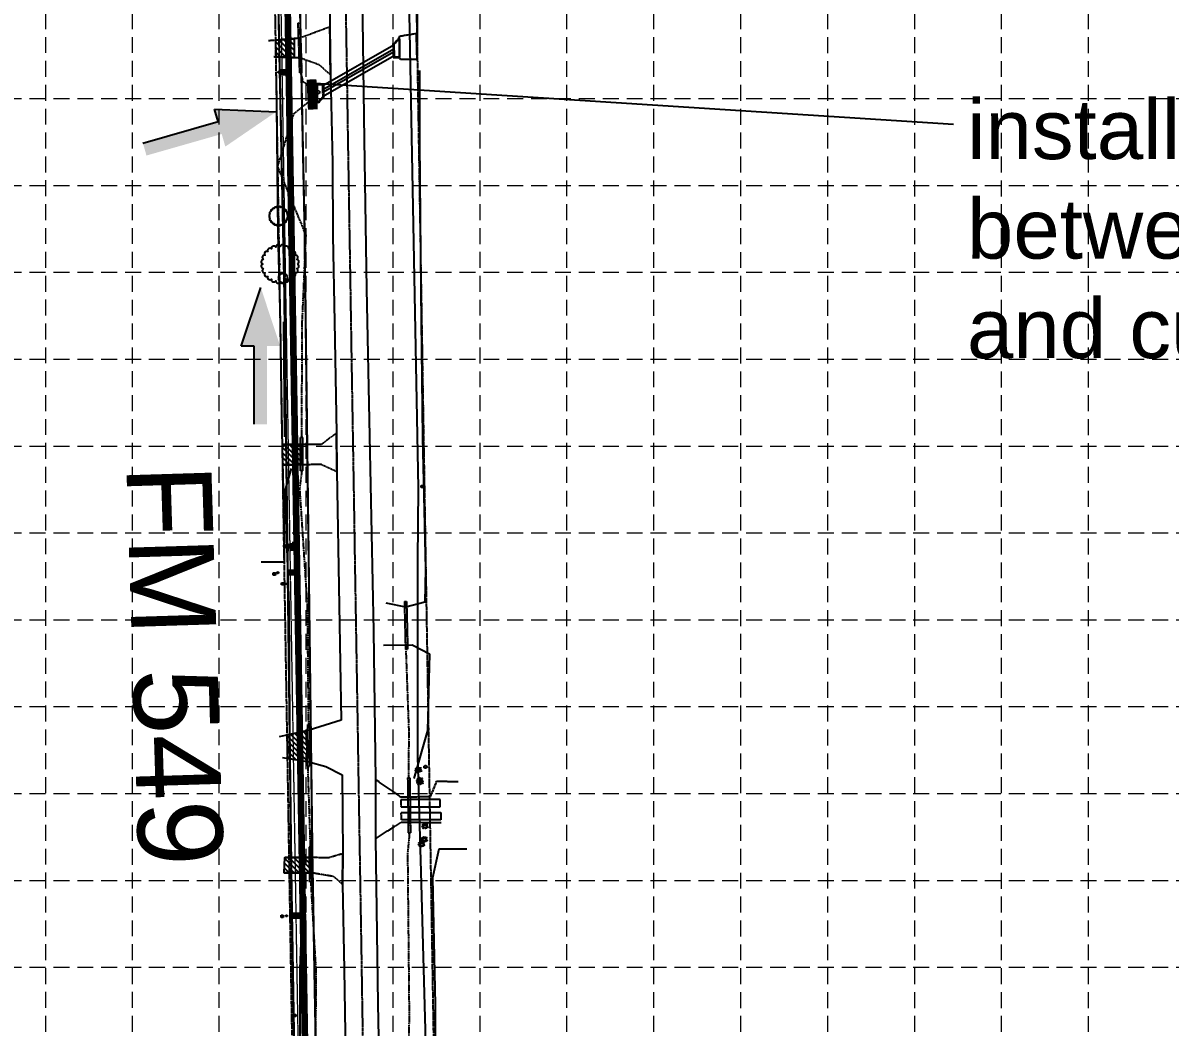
# Model space of a CAD drawing. Header units: inches. Extents: x 2605374 to 2607836, y 7034643 to 7038579.
# Drawn here: x 2606159 to 2606970, y 7036324 to 7037033 of the extents above; entities that cross this region are included whole.
import ezdxf

# ---------------------------------------------------------------- set-up
doc = ezdxf.new("R2010")
doc.units = ezdxf.units.IN
doc.header["$MEASUREMENT"] = 0
for name, pattern in [('CENTER', [2.7, 2.5, -0.05, 0.1, -0.05]), ('DASHED', [0.8, 0.75, -0.05]), ('HIDDEN', [0.375, 0.25, -0.125]), ('PHANTOM', [2.1, 1.75, -0.05, 0.1, -0.05, 0.1, -0.05]), ('SCREEK', [1.04, 0.9, -0.035, 0, -0.035, 0, -0.035, 0, -0.035])]:
    doc.linetypes.add(name, pattern=pattern)
for name, color, linetype in [('1', 7, 'Continuous'), ('ARROWS', 252, 'Continuous'), ('CL', 7, 'CENTER'), ('DITCH', 7, 'SCREEK'), ('EASPH-PVMT', 7, 'Continuous'), ('EG-PVMT', 250, 'HIDDEN'), ('EPVMT', 8, 'DASHED'), ('ETEL', 33, 'DASHED'), ('EWAT', 150, 'DASHED'), ('EXSTSEW', 5, 'DASHED'), ('FENCE-CL', 252, 'CLF'), ('FENCEBW', 7, 'BWF'), ('FENCEW', 252, 'WF'), ('FTB', 202, 'DASHED'), ('GRID', 254, 'HIDDEN'), ('HATCH', 250, 'Continuous'), ('LIMITS OF DISTURBANCE', 1, 'HIDDEN'), ('PWAT', 4, 'Continuous'), ('ROW', 252, 'PHANTOM'), ('SILT FENCE', 200, 'Continuous'), ('TREE', 250, 'Continuous'), ('TREET', 250, 'Continuous'), ('TREETXT', 7, 'Continuous')]:
    doc.layers.add(name, color=color, linetype=linetype)
doc.styles.get("Standard").update_dxf_attribs({"font": 'ARIAL.TTF'})
doc.styles.add('UTIL', font='romans.shx', dxfattribs={"width": 0.9})
doc.linetypes.add('ASPH-E', pattern='A,0.45,-0.05,0.9,[138,ltypeshp.shx,S=0.013,R=0,X=0,Y=0],0.45', length=1.85)
doc.linetypes.add('ASPH-E2', pattern='A,0.45,-0.05,0.9,[138,ltypeshp.shx,S=-0.013,R=0,X=0,Y=0],0.45', length=1.85)
doc.linetypes.add('BWF', pattern='A,0.9,-0.05,[135,ltypeshp.shx,S=0.03,R=0,X=0,Y=0],-0.05', length=1)
doc.linetypes.add('CLF', pattern='A,0.87,-0.04,[133,ltypeshp.shx,S=0.025,R=0,X=0,Y=0],-0.09', length=1)
doc.linetypes.add('FIBER OPTIC', pattern='A,3,-0.14,["FIBER",UTIL,S=0.08,R=0,X=-0.1,Y=-0.04],-0.24,3,-0.14,["OPTIC",UTIL,S=0.08,R=0,X=-0.1,Y=-0.05],-0.24', length=6.76)
doc.linetypes.add('SLOPE2', pattern='A,0.65,-0.05,0.65,[139,ltypeshp.shx,S=-0.025,R=0,X=0,Y=0],0.025', length=1.375)
doc.linetypes.add('WF', pattern='A,0.85,-0.04,[136,ltypeshp.shx,S=0.038,R=0,X=0,Y=0],-0.11', length=1)

# ---------------------------------------------------------------- blocks, each defined once
blk = doc.blocks.new('treet')
at = {"layer": 'TREET', "const_width": 0.5}
blk.add_lwpolyline([(-0.25, 0, 1), (0.25, 0, 1)], format="xyb", close=True, dxfattribs=at)
blk = doc.blocks.new('A$C33723172')
at = {"layer": 'ARROWS', "color": 7}
for p, q in [((11.14, 24.49), (5.46, 10.23)), ((7.83, 9.28), (0, 0)), ((5.46, 10.23), (7.83, 9.28))]:
    blk.add_line(p, q, dxfattribs=at)
for points in [[(11.14, 24.49), (8.77, 25.44), (5.46, 10.23), (3.08, 11.17)], [(0.7, 12.12), (7.83, 9.28), (0, 0), (7.83, 9.28)]]:
    blk.add_solid(points, dxfattribs=at)

msp = doc.modelspace()

# ---------------------------------------------------------------- hatches: boundary and pattern name
at = {"layer": 'HATCH'}
h = msp.add_hatch(dxfattribs=at)
h.set_pattern_fill('LINE', color=256, scale=20, angle=45, style=0)
h.set_pattern_definition([(135, (2606341.824, 7037009.0295), (-1.76777, -1.76777), [])])
h.paths.add_polyline_path([(2606349.25, 7037097.64), (2606349.09, 7037077.09), (2606337.29, 7037076.46), (2606336.9, 7037094.17)])
h.paths.add_polyline_path([(2606350.99, 7037022.14), (2606351.11, 7037008.88), (2606338.24, 7037009.55), (2606338.05, 7037021.09)])
h = msp.add_hatch(dxfattribs=at)
h.set_pattern_fill('LINE', color=256, scale=20, angle=45, style=0)
h.set_pattern_definition([(135, (2606347.7717, 7036721.0122), (-1.76777, -1.76777), [])])
h.paths.add_polyline_path([(2606355.52, 7036735.33), (2606355.58, 7036721.15), (2606343.09, 7036721.03), (2606342.71, 7036735.33)])
h = msp.add_hatch(dxfattribs=at)
h.set_pattern_fill('LINE', color=256, scale=20, angle=45, style=0)
h.set_pattern_definition([(135, (2606351.1453, 7036432.4803), (-1.76777, -1.76777), [])])
h.paths.add_polyline_path([(2606362.09, 7036432.45), (2606344.09, 7036432.56), (2606344.45, 7036443.47), (2606361.9, 7036443.43)])
h.paths.add_polyline_path([(2606360.35, 7036511.3), (2606360.58, 7036533.03), (2606346.16, 7036529.9), (2606346.43, 7036513.57)])

# ---------------------------------------------------------------- linework, layer by layer
at = {"color": 4}
for p, q in [((2606348.94, 7036967.13), (2606346.94, 7036967.1)), ((2606350.59, 7036867.14), (2606348.59, 7036867.11)), ((2606352.25, 7036767.16), (2606350.25, 7036767.12)), ((2606346.43, 7036664.92, 554.53), (2606346.4, 7036666.92, 554.53)), ((2606350.06, 7036666.48, 554.53), (2606350.16, 7036660.48, 554.53)), ((2606353.9, 7036667.17), (2606351.9, 7036667.14)), ((2606344.96, 7036663.4, 554.53), (2606342.96, 7036663.36, 554.53)), ((2606346.48, 7036661.92, 554.53), (2606346.52, 7036659.92, 554.53)), ((2606351.66, 7036660.51, 554.53), (2606348.66, 7036660.46, 554.53)), ((2606351.44, 7036664.25, 554.53), (2606351.47, 7036662.75, 554.53)), ((2606352.18, 7036665.02, 554.53), (2606353.68, 7036665.04, 554.53)), ((2606352.23, 7036662.02, 554.53), (2606353.73, 7036662.04, 554.53)), ((2606355.55, 7036567.18), (2606353.55, 7036567.15)), ((2606357.2, 7036467.2), (2606355.2, 7036467.16)), ((2606358.85, 7036367.21), (2606356.85, 7036367.18))]:
    msp.add_line(p, q, dxfattribs=at)
at = {"color": 4, "const_width": 1.5, "elevation": 554.53}
msp.add_lwpolyline([(2606347.21, 7036663.43, 1), (2606345.71, 7036663.41, 1)], format="xyb", close=True, dxfattribs=at)
at = {"color": 4}
msp.add_circle((2606346.46, 7036663.42, 554.53), 1.5, dxfattribs=at)
at = {"layer": '1', "color": 5}
for p, q in [((2606371.34, 7036989.15), (2606421.54, 7037017.81)), ((2606371.39, 7036986.3), (2606421.58, 7037014.96)), ((2606371.43, 7036984.34), (2606421.61, 7037013.09)), ((2606371.48, 7036981.49), (2606421.65, 7037010.23))]:
    msp.add_line(p, q, dxfattribs=at)
at = {"layer": 'CL'}
msp.add_line((2606405.46, 7035967.55, 554.53), (2606378.44, 7037603.53, 554.53), dxfattribs=at)
at = {"layer": 'DITCH'}
for p, q in [((2606354.69, 7037033.27), (2606354.69, 7037033.31)), ((2606355.87, 7036998.1), (2606355.87, 7036998.11)), ((2606357.47, 7036991.61), (2606355.87, 7036998.1)), ((2606369.7, 7036984.47), (2606357.47, 7036991.61)), ((2606350.84, 7036969.06), (2606369.7, 7036984.47)), ((2606339.41, 7036931.79), (2606350.84, 7036969.06)), ((2606359.47, 7036883.34), (2606339.41, 7036931.79)), ((2606356.83, 7036822.58), (2606359.47, 7036883.34)), ((2606356.41, 7036741.51), (2606356.83, 7036822.58)), ((2606356.42, 7036740.45), (2606356.41, 7036741.51)), ((2606355.08, 7036704.16), (2606356.53, 7036715.69)), ((2606356.53, 7036715.69), (2606356.52, 7036716.66)), ((2606360.49, 7036621.74), (2606355.08, 7036704.16)), ((2606361.34, 7036537.32), (2606360.49, 7036621.74)), ((2606429.98, 7036589.12), (2606432, 7036533.76)), ((2606432, 7036533.76), (2606431.89, 7036499.79)), ((2606360.86, 7036506.65), (2606360.88, 7036507.84)), ((2606362.63, 7036451.71), (2606360.86, 7036506.65)), ((2606431.89, 7036499.79), (2606431.89, 7036499.72)), ((2606432.43, 7036458.89), (2606431.16, 7036446.32)), ((2606432.4, 7036460.57), (2606432.43, 7036458.89)), ((2606362.65, 7036450.86), (2606362.63, 7036451.71)), ((2606431.16, 7036446.32), (2606432.22, 7036339.16)), ((2606363.09, 7036424.58), (2606363.06, 7036426.08)), ((2606366.55, 7036364.19), (2606363.09, 7036424.58)), ((2606366.37, 7036275.51), (2606366.55, 7036364.19)), ((2606432.22, 7036339.16), (2606432.02, 7036234))]:
    msp.add_line(p, q, dxfattribs=at)
at = {"layer": 'EASPH-PVMT', "linetype": 'ASPH-E'}
for p, q in [((2606376.03, 7037071.76), (2606376.33, 7037030.43)), ((2606376.33, 7037030.43), (2606376.69, 7036996.65)), ((2606376.69, 7036996.65), (2606378.05, 7036934.34)), ((2606378.05, 7036934.34), (2606378.43, 7036882.74)), ((2606378.43, 7036882.74), (2606379.61, 7036821.99)), ((2606379.61, 7036821.99), (2606381.01, 7036743.48)), ((2606381.01, 7036743.48), (2606381.2, 7036716.31)), ((2606381.2, 7036716.31), (2606382.82, 7036621.55)), ((2606382.82, 7036621.55), (2606384.3, 7036540.51)), ((2606384.3, 7036540.51), (2606361.75, 7036533.28)), ((2606361.75, 7036533.28), (2606340.43, 7036528.66)), ((2606342.76, 7036514.17), (2606361.52, 7036511.11)), ((2606361.52, 7036511.11), (2606373.35, 7036507.81)), ((2606373.35, 7036507.81), (2606384.95, 7036501.84)), ((2606384.95, 7036501.84), (2606385.52, 7036446.13)), ((2606385.52, 7036446.13), (2606385.16, 7036424.6)), ((2606385.16, 7036424.6), (2606386.32, 7036364.28)), ((2606386.32, 7036364.28), (2606387.84, 7036275.8))]:
    msp.add_line(p, q, dxfattribs=at)
at = {"layer": 'EASPH-PVMT', "linetype": 'ASPH-E2'}
for p, q in [((2606399.15, 7037056), (2606400.49, 7036950.73)), ((2606400.49, 7036950.73), (2606402.14, 7036845.42)), ((2606402.14, 7036845.42), (2606404.35, 7036741.1)), ((2606404.35, 7036741.1), (2606407.22, 7036603.71)), ((2606407.22, 7036603.71), (2606408.56, 7036498.52)), ((2606408.56, 7036498.52), (2606408.5, 7036456.64)), ((2606408.5, 7036456.64), (2606410.11, 7036339.92)), ((2606410.11, 7036339.92), (2606412.1, 7036235.59))]:
    msp.add_line(p, q, dxfattribs=at)
at = {"layer": 'EG-PVMT'}
for p, q in [((2606376.33, 7037030.43), (2606355.13, 7037022.57)), ((2606376.69, 7036996.65), (2606376.33, 7037030.43)), ((2606355.13, 7037022.57), (2606332.94, 7037020.65)), ((2606336.76, 7037009.47), (2606355.5, 7037008.68)), ((2606355.5, 7037008.68), (2606368.52, 7037003.97)), ((2606368.52, 7037003.97), (2606376.69, 7036996.65)), ((2606381.01, 7036743.48), (2606370.39, 7036735.41)), ((2606381.2, 7036716.31), (2606381.01, 7036743.48)), ((2606370.39, 7036735.41), (2606343.4, 7036735.23)), ((2606343.67, 7036720.93), (2606370.06, 7036721.44)), ((2606370.06, 7036721.44), (2606381.2, 7036716.31)), ((2606362.56, 7036443.43), (2606344.45, 7036443.47)), ((2606375.15, 7036443.03), (2606362.56, 7036443.43)), ((2606385.52, 7036446.13), (2606375.15, 7036443.03)), ((2606385.16, 7036424.6), (2606385.52, 7036446.13)), ((2606344.09, 7036432.56), (2606365.36, 7036432.43)), ((2606365.36, 7036432.43), (2606378.66, 7036430.22)), ((2606378.66, 7036430.22), (2606385.16, 7036424.6))]:
    msp.add_line(p, q, dxfattribs=at)
at = {"layer": 'EPVMT', "color": 7}
for p, q in [((2606425.06, 7037022.43), (2606425.11, 7037022.53)), ((2606425.42, 7037022.08), (2606425.06, 7037022.43)), ((2606425.11, 7037022.53), (2606425.69, 7037024.03)), ((2606425.54, 7037009.49), (2606425.42, 7037022.08)), ((2606425.69, 7037024.03), (2606437.19, 7037025.86)), ((2606437.19, 7037025.86), (2606437.24, 7037023.98)), ((2606437.24, 7037023.98), (2606437.66, 7037009.52)), ((2606425.57, 7037008.99), (2606425.54, 7037009.49)), ((2606425.57, 7037008.99), (2606425.57, 7037008.99)), ((2606426.1, 7037007.46), (2606425.57, 7037008.99)), ((2606437.71, 7037007.52), (2606426.1, 7037007.46)), ((2606437.66, 7037009.52), (2606437.71, 7037007.52)), ((2606408.56, 7036498.52), (2606408.5, 7036456.64)), ((2606426.45, 7036486.08), (2606408.56, 7036498.52)), ((2606451.54, 7036497.02), (2606447.14, 7036486.2)), ((2606466.83, 7036496.95), (2606451.54, 7036497.02)), ((2606454.33, 7036484.41), (2606426.35, 7036484.22)), ((2606426.35, 7036484.22), (2606426.56, 7036479.15)), ((2606447.14, 7036486.2), (2606426.45, 7036486.08)), ((2606426.56, 7036479.15), (2606454.32, 7036479.11)), ((2606454.32, 7036479.11), (2606454.33, 7036484.41)), ((2606426.74, 7036475.11), (2606454.57, 7036475.24)), ((2606426.86, 7036470.07), (2606426.74, 7036475.11)), ((2606454.57, 7036475.24), (2606454.75, 7036470.1)), ((2606408.5, 7036456.64), (2606426.74, 7036468.43)), ((2606426.74, 7036468.43), (2606454.83, 7036468.05)), ((2606454.75, 7036470.1), (2606426.86, 7036470.07))]:
    msp.add_line(p, q, dxfattribs=at)
at = {"layer": 'ETEL', "color": 252, "linetype": 'FIBER OPTIC'}
for p, q in [((2606439, 7036704.55), (2606430.24, 7037161.53)), ((2606438.33, 7036653.31), (2606439, 7036704.55)), ((2606438.45, 7036514.71), (2606438.33, 7036653.31)), ((2606440.76, 7036433.31), (2606438.45, 7036514.71)), ((2606447.87, 7036176.86), (2606440.76, 7036433.31))]:
    msp.add_line(p, q, dxfattribs=at)
at = {"layer": 'ETEL', "color": 252}
for p, q in [((2606440.79, 7036706.44), (2606442.29, 7036704.94)), ((2606442.29, 7036706.44), (2606440.79, 7036704.94)), ((2606350.82, 7036332.38), (2606352.32, 7036330.88)), ((2606352.32, 7036332.38), (2606350.82, 7036330.88))]:
    msp.add_line(p, q, dxfattribs=at)
for points in [[(2606440.79, 7036706.44), (2606442.29, 7036706.44), (2606442.29, 7036704.94), (2606440.79, 7036704.94)], [(2606350.82, 7036332.38), (2606352.32, 7036332.38), (2606352.32, 7036330.88), (2606350.82, 7036330.88)]]:
    msp.add_lwpolyline(points, close=True, dxfattribs=at)
at = {"layer": 'EWAT', "color": 145, "lineweight": 18}
msp.add_line((2606332.44, 7037602.77), (2606359.46, 7035966.79), dxfattribs=at)
at = {"layer": 'EWAT', "color": 145}
for p, q in [((2606339.81, 7036998.87), (2606340.61, 7036998.07)), ((2606339.81, 7036998.07), (2606340.61, 7036998.87)), ((2606339.06, 7036645.1), (2606339.86, 7036644.3)), ((2606339.06, 7036644.3), (2606339.86, 7036645.1)), ((2606443.12, 7036508.13), (2606443.82, 7036506.42)), ((2606444.53, 7036508.13), (2606443.82, 7036506.42)), ((2606345.27, 7036402.56), (2606346.07, 7036401.76)), ((2606345.27, 7036401.76), (2606346.07, 7036402.56))]:
    msp.add_line(p, q, dxfattribs=at)
for points in [[(2606336.27, 7036644.53), (2606337.77, 7036644.53), (2606337.77, 7036643.03), (2606336.27, 7036643.03)], [(2606342.22, 7036637.5), (2606343.72, 7036637.5), (2606343.72, 7036636), (2606342.22, 7036636)], [(2606343.37, 7036637.59), (2606344.87, 7036637.59), (2606344.87, 7036636.09), (2606343.37, 7036636.09)], [(2606341.79, 7036402.53), (2606343.29, 7036402.53), (2606343.29, 7036401.03), (2606341.79, 7036401.03)]]:
    msp.add_lwpolyline(points, close=True, dxfattribs=at)
for points in [[(2606336.27, 7036644.53), (2606337.02, 7036643.03), (2606337.77, 7036644.53)], [(2606342.22, 7036637.5), (2606342.97, 7036636), (2606343.72, 7036637.5)], [(2606343.37, 7036637.59), (2606344.12, 7036636.09), (2606344.87, 7036637.59)], [(2606341.79, 7036402.53), (2606342.54, 7036401.03), (2606343.29, 7036402.53)]]:
    msp.add_lwpolyline(points, dxfattribs=at)
for centre, radius in [((2606340.21, 7036998.47), 0.562), ((2606339.46, 7036644.7), 0.562), ((2606443.82, 7036507.42), 1), ((2606345.67, 7036402.16), 0.562)]:
    msp.add_circle(centre, radius, dxfattribs=at)
at = {"layer": 'EXSTSEW'}
for p, q in [((2606353.91, 7037033.24), (2606355.41, 7037033.29)), ((2606355.08, 7036998.09), (2606353.91, 7037033.24)), ((2606356.58, 7036998.14), (2606355.41, 7037033.29)), ((2606425.06, 7037022.43), (2606421.52, 7037018.69)), ((2606425.42, 7037022.08), (2606421.53, 7037017.98)), ((2606425.06, 7037022.43), (2606425.42, 7037022.08)), ((2606425.42, 7037022.08), (2606425.54, 7037009.49)), ((2606420.86, 7037018.68), (2606421.52, 7037018.69)), ((2606420.86, 7037018.68), (2606421.02, 7037008.81)), ((2606421.52, 7037018.69), (2606421.68, 7037008.82)), ((2606421.02, 7037008.81), (2606421.68, 7037008.82)), ((2606421.67, 7037009.32), (2606425.54, 7037009.49)), ((2606421.68, 7037008.82), (2606425.57, 7037008.99)), ((2606425.54, 7037009.49), (2606425.57, 7037008.99)), ((2606356.58, 7036998.14), (2606355.08, 7036998.09)), ((2606367.42, 7036990.22), (2606371.32, 7036990.33)), ((2606367.44, 7036989.72), (2606367.42, 7036990.22)), ((2606367.44, 7036989.72), (2606371.33, 7036989.83)), ((2606367.66, 7036976.98), (2606367.44, 7036989.72)), ((2606371.32, 7036990.33), (2606371.98, 7036990.35)), ((2606371.49, 7036980.47), (2606371.32, 7036990.33)), ((2606372.15, 7036980.49), (2606371.98, 7036990.35)), ((2606371.48, 7036981.2), (2606367.66, 7036976.98)), ((2606368.03, 7036976.65), (2606367.66, 7036976.98)), ((2606371.49, 7036980.47), (2606368.03, 7036976.65)), ((2606371.49, 7036980.47), (2606372.15, 7036980.49)), ((2606355.64, 7036716.66), (2606355.58, 7036740.45)), ((2606355.58, 7036740.45), (2606357.08, 7036740.45)), ((2606357.14, 7036716.66), (2606357.08, 7036740.45)), ((2606357.14, 7036716.66), (2606355.64, 7036716.66)), ((2606428.93, 7036624.41), (2606430.43, 7036624.44)), ((2606428.93, 7036624.41), (2606429.72, 7036590.3)), ((2606430.43, 7036624.44), (2606431.22, 7036590.33)), ((2606431.22, 7036590.33), (2606429.72, 7036590.3)), ((2606360.31, 7036507.85), (2606360.63, 7036537.33)), ((2606362.13, 7036537.31), (2606360.63, 7036537.33)), ((2606361.81, 7036507.83), (2606362.13, 7036537.31)), ((2606360.31, 7036507.85), (2606361.81, 7036507.83)), ((2606431.24, 7036499.72), (2606432.74, 7036499.73)), ((2606431.24, 7036499.72), (2606431.7, 7036460.57)), ((2606432.74, 7036499.73), (2606433.2, 7036460.58)), ((2606433.2, 7036460.58), (2606431.7, 7036460.57)), ((2606361.78, 7036450.84), (2606363.28, 7036450.87)), ((2606362.2, 7036426.06), (2606361.78, 7036450.84)), ((2606363.7, 7036426.09), (2606363.28, 7036450.87)), ((2606363.7, 7036426.09), (2606362.2, 7036426.06))]:
    msp.add_line(p, q, dxfattribs=at)
at = {"layer": 'FENCE-CL'}
msp.add_line((2606438.08, 7037049.79), (2606438.03, 7037019.41), dxfattribs=at)
at = {"layer": 'FENCEBW'}
for p, q in [((2606453.17, 7036449.24), (2606448.74, 7036428.99)), ((2606473.06, 7036449.18), (2606453.17, 7036449.24)), ((2606448.74, 7036428.99), (2606450.63, 7036339.57)), ((2606450.63, 7036339.57), (2606450.64, 7036234.22))]:
    msp.add_line(p, q, dxfattribs=at)
at = {"layer": 'FENCEW', "ltscale": 0.5}
for p, q in [((2606339.81, 7036884.59), (2606338.6, 7036996.62)), ((2606341.41, 7036821.97), (2606339.81, 7036884.59)), ((2606342.24, 7036755.01), (2606341.41, 7036821.97)), ((2606343.45, 7036702.48), (2606342.24, 7036755.01)), ((2606344.18, 7036668.53), (2606343.45, 7036702.48)), ((2606344.19, 7036652.28), (2606344.18, 7036668.53)), ((2606327.85, 7036652.26), (2606344.19, 7036652.28))]:
    msp.add_line(p, q, dxfattribs=at)
at = {"layer": 'FTB', "color": 252, "linetype": 'SLOPE2'}
for p, q in [((2606439.64, 7036999.78), (2606439.7, 7036949.3)), ((2606439.7, 7036949.3), (2606440.58, 7036843.48)), ((2606440.58, 7036843.48), (2606441.63, 7036740.34)), ((2606344.49, 7036740.85), (2606343.66, 7036822.01)), ((2606441.63, 7036740.34), (2606443.74, 7036647.33)), ((2606344.61, 7036702.62), (2606349.21, 7036718.4)), ((2606347.51, 7036621.54), (2606344.61, 7036702.62)), ((2606443.74, 7036647.33), (2606443.29, 7036623.86)), ((2606348.02, 7036537.75), (2606347.51, 7036621.54)), ((2606429.97, 7036620.23), (2606416.15, 7036623.13)), ((2606443.29, 7036623.86), (2606429.97, 7036620.23)), ((2606414.28, 7036593.46), (2606434.53, 7036593.72)), ((2606434.53, 7036593.72), (2606446.66, 7036587.39)), ((2606446.66, 7036587.39), (2606445.19, 7036533.2)), ((2606445.19, 7036533.2), (2606435.7, 7036499.27)), ((2606355.2, 7036364.51), (2606357.55, 7036426.44)), ((2606355.3, 7036275.01), (2606355.2, 7036364.51))]:
    msp.add_line(p, q, dxfattribs=at)
at = {"layer": 'GRID', "color": 252, "linetype": 'HIDDEN', "lineweight": 0, "ltscale": 45}
for p, q in [((2606236.79, 7034953.31), (2606236.79, 7038515.02)), ((2606298.19, 7034953.3), (2606298.19, 7038515.02)), ((2606359.6, 7034953.29), (2606359.6, 7038515.02)), ((2606421.01, 7034953.28), (2606421.01, 7038515.02)), ((2606482.42, 7034953.27), (2606482.42, 7038515.02)), ((2606543.82, 7034953.26), (2606543.82, 7038515.02)), ((2606605.23, 7034953.25), (2606605.23, 7038515.02)), ((2606666.64, 7034953.24), (2606666.64, 7038515.02)), ((2606728.04, 7034953.23), (2606728.04, 7038515.02)), ((2606789.45, 7034953.23), (2606789.45, 7038515.02)), ((2606850.86, 7034953.22), (2606850.86, 7038515.02)), ((2606912.26, 7034953.21), (2606912.26, 7038515.02)), ((2606175.41, 7034953.32), (2606175.78, 7038512.48)), ((2605438.5, 7036979.85), (2607771.96, 7036979.85)), ((2605438.5, 7036918.44), (2607771.96, 7036918.44)), ((2605438.5, 7036857.03), (2607771.96, 7036857.03)), ((2605438.5, 7036795.63), (2607771.96, 7036795.63)), ((2605438.5, 7036734.22), (2607771.96, 7036734.22)), ((2605438.5, 7036672.81), (2607771.96, 7036672.81)), ((2605438.5, 7036611.41), (2607771.96, 7036611.41)), ((2605438.5, 7036550), (2607771.96, 7036550)), ((2605438.5, 7036488.59), (2607771.96, 7036488.59)), ((2605438.5, 7036427.19), (2607771.96, 7036427.19)), ((2605438.5, 7036365.78), (2607771.96, 7036365.78))]:
    msp.add_line(p, q, dxfattribs=at)
at = {"layer": 'HATCH', "flags": 128}
for points in [[(2606350.99, 7037022.14), (2606351.11, 7037008.88), (2606338.24, 7037009.55), (2606338.05, 7037021.09), (2606350.99, 7037022.14)], [(2606355.52, 7036735.33), (2606355.58, 7036721.15), (2606343.09, 7036721.03), (2606342.71, 7036735.33), (2606355.52, 7036735.33)], [(2606360.35, 7036511.3), (2606360.58, 7036533.03), (2606346.16, 7036529.9), (2606346.43, 7036513.57), (2606360.35, 7036511.3)]]:
    msp.add_lwpolyline(points, dxfattribs=at)
msp.add_lwpolyline([(2606362.09, 7036432.45), (2606344.09, 7036432.56), (2606344.45, 7036443.47), (2606361.9, 7036443.43)], close=True, dxfattribs=at)
at = {"layer": 'LIMITS OF DISTURBANCE', "ltscale": 30, "const_width": 1.5}
msp.add_lwpolyline([(2606338.83, 7037097.33), (2606344.01, 7036849.37), (2606349.21, 7036422.19), (2606357.57, 7035918.4, 0.235754), (2606722.32, 7035301.12), (2606714.33, 7035278.16), (2606731.81, 7035264.93), (2606754.28, 7035293.63), (2606676.38, 7035348.05, -0.208035), (2606373.01, 7035928.66), (2606363.97, 7036442.69), (2606358.31, 7036893.25), (2606342.82, 7037642.53, -0.304823)], format="xyb", dxfattribs=at)
at = {"layer": 'LIMITS OF DISTURBANCE', "color": 2, "linetype": 'Continuous', "ltscale": 30, "const_width": 7}
msp.add_lwpolyline([(2606363.31, 7036993.37), (2606364.28, 7036972.09)], dxfattribs=at)
at = {"layer": 'LIMITS OF DISTURBANCE', "color": 7, "linetype": 'Continuous', "ltscale": 30}
msp.add_lwpolyline([(2606365.79, 7036990.81), (2606816.85, 7036961.77)], dxfattribs=at)
at = {"layer": 'PWAT', "color": 4, "lineweight": 200}
for p, q in [((2606364.46, 7035966.88, 554.53), (2606337.44, 7037602.85, 554.53)), ((2606340.42, 7036998.49, 554.53), (2606347.42, 7036998.61, 554.53)), ((2606347.96, 7036663.45, 554.53), (2606352.96, 7036663.53, 554.53)), ((2606346.26, 7036644.85, 554.53), (2606353.26, 7036644.96, 554.53)), ((2606350.27, 7036402.27, 554.53), (2606357.27, 7036402.38, 554.53))]:
    msp.add_line(p, q, dxfattribs=at)
at = {"layer": 'ROW'}
for p, q in [((2606355.46, 7035966.73, 554.53), (2606328.45, 7037602.71, 554.53)), ((2606455.45, 7035968.38, 554.53), (2606428.43, 7037604.36, 554.53))]:
    msp.add_line(p, q, dxfattribs=at)
msp.add_lwpolyline([(2606348.52, 7036453.54), (2606348.52, 7036455.04), (2606347.02, 7036455.04), (2606347.02, 7036453.54)], close=True, dxfattribs=at)
at = {"layer": 'TREE'}
for points in [[(2606346.11, 7036896.81, 0.836526), (2606345.9, 7036898.41, 0.836526), (2606345.28, 7036899.9, 0.836526), (2606344.3, 7036901.18, 0.836526), (2606343.02, 7036902.16, 0.836526), (2606341.53, 7036902.78, 0.832239), (2606339.98, 7036903.03, 0.832239), (2606338.44, 7036902.78, 0.836526), (2606336.95, 7036902.16, 0.836526), (2606335.67, 7036901.18, 0.836526), (2606334.69, 7036899.9, 0.836526), (2606334.07, 7036898.41, 0.836526), (2606333.86, 7036896.81, 0.836526), (2606334.07, 7036895.21, 0.836526), (2606334.69, 7036893.72, 0.836526), (2606335.67, 7036892.44, 0.836526), (2606336.95, 7036891.46, 0.836526), (2606338.44, 7036890.84, 0.832239), (2606339.98, 7036890.59, 0.832239), (2606341.53, 7036890.84, 0.836526), (2606343.02, 7036891.46, 0.836526), (2606344.3, 7036892.44, 0.836526), (2606345.28, 7036893.72, 0.836526), (2606345.9, 7036895.21, 0.836526)], [(2606353.34, 7036862.89, 0.836526), (2606352.92, 7036866.09, 0.836526), (2606351.68, 7036869.07, 0.836526), (2606349.72, 7036871.63, 0.836526), (2606347.16, 7036873.6, 0.836526), (2606344.18, 7036874.83, 0.832239), (2606341.09, 7036875.33, 0.832239), (2606338, 7036874.83, 0.836526), (2606335.02, 7036873.6, 0.836526), (2606332.46, 7036871.63, 0.836526), (2606330.49, 7036869.07, 0.836526), (2606329.26, 7036866.09, 0.836526), (2606328.84, 7036862.89, 0.836526), (2606329.26, 7036859.7, 0.836526), (2606330.49, 7036856.72, 0.836526), (2606332.46, 7036854.16, 0.836526), (2606335.02, 7036852.19, 0.836526), (2606338, 7036850.96, 0.832239), (2606341.09, 7036850.46, 0.832239), (2606344.18, 7036850.96, 0.836526), (2606347.16, 7036852.19, 0.836526), (2606349.72, 7036854.16, 0.836526), (2606351.68, 7036856.72, 0.836526), (2606352.92, 7036859.7, 0.836526)], [(2606346.25, 7036852.92, 0.836526), (2606346.14, 7036853.72, 0.836526), (2606345.83, 7036854.47, 0.836526), (2606345.34, 7036855.11, 0.836526), (2606344.7, 7036855.6, 0.836526), (2606343.96, 7036855.91, 0.832239), (2606343.18, 7036856.03, 0.832239), (2606342.41, 7036855.91, 0.836526), (2606341.66, 7036855.6, 0.836526), (2606341.02, 7036855.11, 0.836526), (2606340.53, 7036854.47, 0.836526), (2606340.23, 7036853.72, 0.836526), (2606340.12, 7036852.92, 0.836526), (2606340.23, 7036852.12, 0.836526), (2606340.53, 7036851.38, 0.836526), (2606341.02, 7036850.74, 0.836526), (2606341.66, 7036850.25, 0.836526), (2606342.41, 7036849.94, 0.832239), (2606343.18, 7036849.81, 0.832239), (2606343.96, 7036849.94, 0.836526), (2606344.7, 7036850.25, 0.836526), (2606345.34, 7036850.74, 0.836526), (2606345.83, 7036851.38, 0.836526), (2606346.14, 7036852.12, 0.836526)]]:
    msp.add_lwpolyline(points, format="xyb", close=True, dxfattribs=at)
for points in [[(2606439.63, 7036507.03), (2606439.64, 7036507.02), (2606439.61, 7036506.96), (2606439.57, 7036506.87), (2606439.53, 7036506.75), (2606439.5, 7036506.63), (2606439.48, 7036506.51), (2606439.5, 7036506.42), (2606439.56, 7036506.36), (2606439.68, 7036506.35), (2606439.83, 7036506.38), (2606440, 7036506.44), (2606440.18, 7036506.51), (2606440.35, 7036506.59), (2606440.49, 7036506.66), (2606440.58, 7036506.7), (2606440.6, 7036506.71), (2606440.55, 7036506.67), (2606440.45, 7036506.59), (2606440.3, 7036506.49), (2606440.13, 7036506.36), (2606439.96, 7036506.22), (2606439.8, 7036506.09), (2606439.69, 7036505.96), (2606439.64, 7036505.84), (2606439.66, 7036505.76), (2606439.74, 7036505.69), (2606439.87, 7036505.64), (2606440.02, 7036505.61), (2606440.17, 7036505.59), (2606440.32, 7036505.57), (2606440.44, 7036505.56), (2606440.52, 7036505.54), (2606440.54, 7036505.52), (2606440.51, 7036505.49), (2606440.45, 7036505.45), (2606440.37, 7036505.41), (2606440.29, 7036505.35), (2606440.22, 7036505.29), (2606440.18, 7036505.22), (2606440.18, 7036505.14), (2606440.23, 7036505.05), (2606440.33, 7036504.95), (2606440.46, 7036504.86), (2606440.6, 7036504.76), (2606440.73, 7036504.68), (2606440.84, 7036504.6), (2606440.91, 7036504.54), (2606440.92, 7036504.51), (2606440.88, 7036504.49), (2606440.78, 7036504.49), (2606440.64, 7036504.5), (2606440.47, 7036504.52), (2606440.3, 7036504.53), (2606440.13, 7036504.54), (2606439.98, 7036504.53), (2606439.87, 7036504.5), (2606439.81, 7036504.44), (2606439.78, 7036504.36), (2606439.79, 7036504.27), (2606439.81, 7036504.18), (2606439.84, 7036504.1), (2606439.86, 7036504.03), (2606439.86, 7036503.99), (2606439.84, 7036503.98), (2606439.78, 7036504), (2606439.7, 7036504.06), (2606439.59, 7036504.14), (2606439.47, 7036504.22), (2606439.34, 7036504.3), (2606439.22, 7036504.36), (2606439.12, 7036504.39), (2606439.04, 7036504.39), (2606438.99, 7036504.34), (2606438.97, 7036504.25), (2606438.96, 7036504.14), (2606438.97, 7036504.01), (2606438.98, 7036503.89), (2606439, 7036503.78), (2606439, 7036503.7), (2606438.99, 7036503.66), (2606438.96, 7036503.66), (2606438.91, 7036503.71), (2606438.85, 7036503.79), (2606438.76, 7036503.87), (2606438.66, 7036503.96), (2606438.55, 7036504.04), (2606438.43, 7036504.09), (2606438.29, 7036504.11), (2606438.15, 7036504.08), (2606438, 7036504.01), (2606437.86, 7036503.92), (2606437.73, 7036503.82), (2606437.62, 7036503.72), (2606437.53, 7036503.65), (2606437.48, 7036503.61), (2606437.46, 7036503.62), (2606437.49, 7036503.68), (2606437.54, 7036503.79), (2606437.62, 7036503.94), (2606437.7, 7036504.11), (2606437.77, 7036504.29), (2606437.81, 7036504.46), (2606437.82, 7036504.61), (2606437.78, 7036504.73), (2606437.67, 7036504.81), (2606437.52, 7036504.85), (2606437.34, 7036504.87), (2606437.15, 7036504.86), (2606436.97, 7036504.85), (2606436.81, 7036504.84), (2606436.69, 7036504.84), (2606436.64, 7036504.85), (2606436.65, 7036504.9), (2606436.73, 7036504.96), (2606436.84, 7036505.05), (2606436.98, 7036505.15), (2606437.13, 7036505.26), (2606437.26, 7036505.38), (2606437.36, 7036505.51), (2606437.41, 7036505.63), (2606437.39, 7036505.74), (2606437.33, 7036505.85), (2606437.23, 7036505.94), (2606437.12, 7036506.03), (2606437.01, 7036506.09), (2606436.93, 7036506.13), (2606436.88, 7036506.15), (2606436.9, 7036506.14), (2606436.98, 7036506.1), (2606437.13, 7036506.04), (2606437.31, 7036505.97), (2606437.51, 7036505.91), (2606437.72, 7036505.85), (2606437.9, 7036505.81), (2606438.05, 7036505.8), (2606438.15, 7036505.83), (2606438.17, 7036505.91), (2606438.14, 7036506.02), (2606438.06, 7036506.16), (2606437.96, 7036506.31), (2606437.84, 7036506.45), (2606437.73, 7036506.58), (2606437.64, 7036506.69), (2606437.59, 7036506.75), (2606437.59, 7036506.76), (2606437.63, 7036506.73), (2606437.7, 7036506.68), (2606437.8, 7036506.61), (2606437.92, 7036506.54), (2606438.04, 7036506.48), (2606438.16, 7036506.45), (2606438.27, 7036506.46), (2606438.36, 7036506.52), (2606438.43, 7036506.62), (2606438.48, 7036506.74), (2606438.53, 7036506.86), (2606438.56, 7036506.98), (2606438.58, 7036507.07), (2606438.59, 7036507.12), (2606438.6, 7036507.12), (2606438.61, 7036507.06), (2606438.62, 7036506.94), (2606438.63, 7036506.79), (2606438.65, 7036506.63), (2606438.68, 7036506.47), (2606438.72, 7036506.33), (2606438.78, 7036506.23), (2606438.86, 7036506.18), (2606438.96, 7036506.21), (2606439.08, 7036506.3), (2606439.2, 7036506.42), (2606439.32, 7036506.57), (2606439.43, 7036506.72), (2606439.52, 7036506.86), (2606439.59, 7036506.97)], [(2606440.61, 7036499.74), (2606440.61, 7036499.73), (2606440.59, 7036499.67), (2606440.55, 7036499.58), (2606440.5, 7036499.46), (2606440.47, 7036499.34), (2606440.45, 7036499.22), (2606440.47, 7036499.12), (2606440.53, 7036499.07), (2606440.65, 7036499.06), (2606440.8, 7036499.09), (2606440.97, 7036499.15), (2606441.15, 7036499.22), (2606441.32, 7036499.3), (2606441.46, 7036499.37), (2606441.55, 7036499.41), (2606441.57, 7036499.42), (2606441.53, 7036499.38), (2606441.42, 7036499.3), (2606441.27, 7036499.2), (2606441.1, 7036499.07), (2606440.93, 7036498.93), (2606440.78, 7036498.8), (2606440.66, 7036498.67), (2606440.61, 7036498.55), (2606440.63, 7036498.47), (2606440.71, 7036498.4), (2606440.84, 7036498.35), (2606440.99, 7036498.32), (2606441.15, 7036498.3), (2606441.3, 7036498.28), (2606441.42, 7036498.27), (2606441.49, 7036498.25), (2606441.51, 7036498.23), (2606441.48, 7036498.2), (2606441.42, 7036498.16), (2606441.34, 7036498.12), (2606441.26, 7036498.06), (2606441.19, 7036498), (2606441.15, 7036497.93), (2606441.15, 7036497.85), (2606441.21, 7036497.76), (2606441.31, 7036497.66), (2606441.43, 7036497.57), (2606441.57, 7036497.47), (2606441.7, 7036497.39), (2606441.81, 7036497.31), (2606441.88, 7036497.25), (2606441.9, 7036497.21), (2606441.85, 7036497.2), (2606441.75, 7036497.2), (2606441.61, 7036497.21), (2606441.44, 7036497.23), (2606441.27, 7036497.24), (2606441.1, 7036497.25), (2606440.95, 7036497.24), (2606440.84, 7036497.2), (2606440.78, 7036497.15), (2606440.75, 7036497.07), (2606440.76, 7036496.98), (2606440.78, 7036496.89), (2606440.81, 7036496.81), (2606440.83, 7036496.74), (2606440.84, 7036496.7), (2606440.81, 7036496.69), (2606440.76, 7036496.71), (2606440.67, 7036496.77), (2606440.56, 7036496.85), (2606440.44, 7036496.93), (2606440.32, 7036497.01), (2606440.2, 7036497.07), (2606440.09, 7036497.1), (2606440.01, 7036497.1), (2606439.96, 7036497.05), (2606439.94, 7036496.96), (2606439.94, 7036496.85), (2606439.94, 7036496.72), (2606439.96, 7036496.6), (2606439.97, 7036496.49), (2606439.97, 7036496.41), (2606439.97, 7036496.37), (2606439.94, 7036496.37), (2606439.89, 7036496.42), (2606439.82, 7036496.49), (2606439.74, 7036496.58), (2606439.64, 7036496.67), (2606439.52, 7036496.75), (2606439.4, 7036496.8), (2606439.26, 7036496.82), (2606439.12, 7036496.79), (2606438.97, 7036496.72), (2606438.83, 7036496.63), (2606438.7, 7036496.53), (2606438.59, 7036496.43), (2606438.5, 7036496.36), (2606438.45, 7036496.32), (2606438.43, 7036496.32), (2606438.46, 7036496.39), (2606438.52, 7036496.5), (2606438.59, 7036496.65), (2606438.67, 7036496.82), (2606438.74, 7036496.99), (2606438.78, 7036497.17), (2606438.79, 7036497.32), (2606438.75, 7036497.44), (2606438.65, 7036497.52), (2606438.5, 7036497.56), (2606438.32, 7036497.57), (2606438.13, 7036497.57), (2606437.94, 7036497.56), (2606437.78, 7036497.55), (2606437.67, 7036497.55), (2606437.61, 7036497.56), (2606437.62, 7036497.61), (2606437.7, 7036497.67), (2606437.82, 7036497.76), (2606437.96, 7036497.86), (2606438.1, 7036497.97), (2606438.23, 7036498.09), (2606438.33, 7036498.22), (2606438.38, 7036498.34), (2606438.36, 7036498.45), (2606438.3, 7036498.56), (2606438.2, 7036498.65), (2606438.09, 7036498.73), (2606437.98, 7036498.8), (2606437.9, 7036498.84), (2606437.85, 7036498.86), (2606437.87, 7036498.85), (2606437.96, 7036498.81), (2606438.1, 7036498.75), (2606438.28, 7036498.68), (2606438.49, 7036498.62), (2606438.69, 7036498.56), (2606438.88, 7036498.52), (2606439.03, 7036498.51), (2606439.12, 7036498.54), (2606439.15, 7036498.62), (2606439.11, 7036498.73), (2606439.03, 7036498.87), (2606438.93, 7036499.02), (2606438.81, 7036499.16), (2606438.7, 7036499.29), (2606438.61, 7036499.4), (2606438.56, 7036499.46), (2606438.56, 7036499.47), (2606438.6, 7036499.44), (2606438.67, 7036499.39), (2606438.77, 7036499.32), (2606438.89, 7036499.25), (2606439.01, 7036499.19), (2606439.13, 7036499.16), (2606439.24, 7036499.17), (2606439.33, 7036499.23), (2606439.4, 7036499.33), (2606439.46, 7036499.44), (2606439.5, 7036499.57), (2606439.53, 7036499.69), (2606439.55, 7036499.78), (2606439.56, 7036499.83), (2606439.57, 7036499.83), (2606439.58, 7036499.77), (2606439.59, 7036499.65), (2606439.6, 7036499.5), (2606439.62, 7036499.34), (2606439.65, 7036499.18), (2606439.7, 7036499.04), (2606439.76, 7036498.93), (2606439.83, 7036498.89), (2606439.93, 7036498.92), (2606440.05, 7036499.01), (2606440.17, 7036499.13), (2606440.29, 7036499.28), (2606440.4, 7036499.43), (2606440.49, 7036499.57), (2606440.57, 7036499.68)], [(2606440.8, 7036498.4), (2606440.81, 7036498.4), (2606440.78, 7036498.34), (2606440.74, 7036498.25), (2606440.7, 7036498.13), (2606440.66, 7036498), (2606440.65, 7036497.89), (2606440.67, 7036497.79), (2606440.73, 7036497.73), (2606440.84, 7036497.73), (2606441, 7036497.76), (2606441.17, 7036497.82), (2606441.35, 7036497.89), (2606441.52, 7036497.97), (2606441.65, 7036498.03), (2606441.74, 7036498.08), (2606441.77, 7036498.08), (2606441.72, 7036498.04), (2606441.61, 7036497.97), (2606441.47, 7036497.86), (2606441.3, 7036497.74), (2606441.12, 7036497.6), (2606440.97, 7036497.46), (2606440.86, 7036497.33), (2606440.81, 7036497.22), (2606440.83, 7036497.13), (2606440.91, 7036497.07), (2606441.03, 7036497.02), (2606441.18, 7036496.99), (2606441.34, 7036496.97), (2606441.49, 7036496.95), (2606441.61, 7036496.93), (2606441.69, 7036496.92), (2606441.71, 7036496.89), (2606441.68, 7036496.86), (2606441.62, 7036496.83), (2606441.54, 7036496.78), (2606441.45, 7036496.73), (2606441.38, 7036496.67), (2606441.34, 7036496.59), (2606441.35, 7036496.51), (2606441.4, 7036496.42), (2606441.5, 7036496.33), (2606441.63, 7036496.23), (2606441.76, 7036496.14), (2606441.89, 7036496.05), (2606442, 7036495.98), (2606442.08, 7036495.92), (2606442.09, 7036495.88), (2606442.05, 7036495.86), (2606441.95, 7036495.86), (2606441.8, 7036495.88), (2606441.64, 7036495.89), (2606441.47, 7036495.91), (2606441.3, 7036495.91), (2606441.15, 7036495.9), (2606441.04, 7036495.87), (2606440.97, 7036495.81), (2606440.95, 7036495.74), (2606440.95, 7036495.65), (2606440.98, 7036495.56), (2606441, 7036495.48), (2606441.03, 7036495.41), (2606441.03, 7036495.36), (2606441.01, 7036495.35), (2606440.95, 7036495.38), (2606440.87, 7036495.44), (2606440.76, 7036495.51), (2606440.64, 7036495.6), (2606440.51, 7036495.67), (2606440.39, 7036495.74), (2606440.29, 7036495.77), (2606440.21, 7036495.77), (2606440.16, 7036495.71), (2606440.14, 7036495.63), (2606440.13, 7036495.51), (2606440.14, 7036495.39), (2606440.15, 7036495.27), (2606440.17, 7036495.16), (2606440.17, 7036495.07), (2606440.16, 7036495.03), (2606440.13, 7036495.04), (2606440.08, 7036495.09), (2606440.02, 7036495.16), (2606439.93, 7036495.25), (2606439.83, 7036495.34), (2606439.72, 7036495.42), (2606439.6, 7036495.47), (2606439.46, 7036495.48), (2606439.32, 7036495.45), (2606439.17, 7036495.38), (2606439.03, 7036495.29), (2606438.9, 7036495.19), (2606438.79, 7036495.1), (2606438.7, 7036495.02), (2606438.64, 7036494.98), (2606438.63, 7036494.99), (2606438.65, 7036495.05), (2606438.71, 7036495.17), (2606438.79, 7036495.31), (2606438.87, 7036495.48), (2606438.93, 7036495.66), (2606438.98, 7036495.83), (2606438.99, 7036495.98), (2606438.95, 7036496.11), (2606438.84, 7036496.18), (2606438.69, 7036496.23), (2606438.51, 7036496.24), (2606438.32, 7036496.24), (2606438.14, 7036496.23), (2606437.98, 7036496.21), (2606437.86, 7036496.21), (2606437.8, 7036496.23), (2606437.82, 7036496.27), (2606437.89, 7036496.34), (2606438.01, 7036496.42), (2606438.15, 7036496.53), (2606438.3, 7036496.64), (2606438.43, 7036496.76), (2606438.53, 7036496.88), (2606438.57, 7036497), (2606438.56, 7036497.12), (2606438.49, 7036497.22), (2606438.4, 7036497.32), (2606438.29, 7036497.4), (2606438.18, 7036497.46), (2606438.09, 7036497.5), (2606438.05, 7036497.52), (2606438.07, 7036497.51), (2606438.15, 7036497.47), (2606438.3, 7036497.42), (2606438.48, 7036497.35), (2606438.68, 7036497.28), (2606438.89, 7036497.22), (2606439.07, 7036497.18), (2606439.22, 7036497.18), (2606439.32, 7036497.21), (2606439.34, 7036497.28), (2606439.31, 7036497.4), (2606439.23, 7036497.53), (2606439.13, 7036497.68), (2606439.01, 7036497.83), (2606438.9, 7036497.96), (2606438.81, 7036498.06), (2606438.76, 7036498.12), (2606438.75, 7036498.14), (2606438.79, 7036498.11), (2606438.87, 7036498.05), (2606438.97, 7036497.98), (2606439.08, 7036497.92), (2606439.21, 7036497.86), (2606439.33, 7036497.83), (2606439.44, 7036497.84), (2606439.53, 7036497.9), (2606439.6, 7036497.99), (2606439.65, 7036498.11), (2606439.69, 7036498.24), (2606439.72, 7036498.35), (2606439.75, 7036498.45), (2606439.76, 7036498.5), (2606439.77, 7036498.5), (2606439.78, 7036498.43), (2606439.79, 7036498.32), (2606439.8, 7036498.17), (2606439.82, 7036498), (2606439.85, 7036497.84), (2606439.89, 7036497.7), (2606439.95, 7036497.6), (2606440.03, 7036497.56), (2606440.13, 7036497.59), (2606440.24, 7036497.67), (2606440.36, 7036497.8), (2606440.48, 7036497.95), (2606440.6, 7036498.1), (2606440.69, 7036498.24), (2606440.76, 7036498.34)], [(2606444.38, 7036467.27), (2606444.38, 7036467.27), (2606444.36, 7036467.21), (2606444.32, 7036467.12), (2606444.28, 7036467), (2606444.24, 7036466.87), (2606444.23, 7036466.76), (2606444.25, 7036466.66), (2606444.31, 7036466.61), (2606444.42, 7036466.6), (2606444.57, 7036466.63), (2606444.75, 7036466.69), (2606444.93, 7036466.76), (2606445.09, 7036466.84), (2606445.23, 7036466.9), (2606445.32, 7036466.95), (2606445.35, 7036466.95), (2606445.3, 7036466.92), (2606445.19, 7036466.84), (2606445.04, 7036466.73), (2606444.87, 7036466.61), (2606444.7, 7036466.47), (2606444.55, 7036466.33), (2606444.44, 7036466.2), (2606444.38, 7036466.09), (2606444.4, 7036466), (2606444.49, 7036465.94), (2606444.61, 7036465.89), (2606444.76, 7036465.86), (2606444.92, 7036465.84), (2606445.07, 7036465.82), (2606445.19, 7036465.81), (2606445.27, 7036465.79), (2606445.28, 7036465.77), (2606445.25, 7036465.74), (2606445.19, 7036465.7), (2606445.11, 7036465.65), (2606445.03, 7036465.6), (2606444.96, 7036465.54), (2606444.92, 7036465.47), (2606444.92, 7036465.39), (2606444.98, 7036465.3), (2606445.08, 7036465.2), (2606445.2, 7036465.1), (2606445.34, 7036465.01), (2606445.47, 7036464.93), (2606445.58, 7036464.85), (2606445.65, 7036464.79), (2606445.67, 7036464.75), (2606445.62, 7036464.74), (2606445.52, 7036464.74), (2606445.38, 7036464.75), (2606445.22, 7036464.76), (2606445.04, 7036464.78), (2606444.87, 7036464.78), (2606444.73, 7036464.77), (2606444.62, 7036464.74), (2606444.55, 7036464.68), (2606444.53, 7036464.61), (2606444.53, 7036464.52), (2606444.55, 7036464.43), (2606444.58, 7036464.35), (2606444.6, 7036464.28), (2606444.61, 7036464.24), (2606444.59, 7036464.22), (2606444.53, 7036464.25), (2606444.44, 7036464.31), (2606444.33, 7036464.38), (2606444.21, 7036464.47), (2606444.09, 7036464.54), (2606443.97, 7036464.61), (2606443.87, 7036464.64), (2606443.79, 7036464.64), (2606443.74, 7036464.59), (2606443.71, 7036464.5), (2606443.71, 7036464.39), (2606443.72, 7036464.26), (2606443.73, 7036464.14), (2606443.74, 7036464.03), (2606443.75, 7036463.95), (2606443.74, 7036463.9), (2606443.71, 7036463.91), (2606443.66, 7036463.96), (2606443.59, 7036464.03), (2606443.51, 7036464.12), (2606443.41, 7036464.21), (2606443.3, 7036464.29), (2606443.17, 7036464.34), (2606443.04, 7036464.35), (2606442.89, 7036464.32), (2606442.75, 7036464.25), (2606442.61, 7036464.16), (2606442.48, 7036464.06), (2606442.36, 7036463.97), (2606442.28, 7036463.9), (2606442.22, 7036463.86), (2606442.2, 7036463.86), (2606442.23, 7036463.93), (2606442.29, 7036464.04), (2606442.36, 7036464.19), (2606442.44, 7036464.36), (2606442.51, 7036464.53), (2606442.56, 7036464.7), (2606442.56, 7036464.86), (2606442.52, 7036464.98), (2606442.42, 7036465.06), (2606442.27, 7036465.1), (2606442.09, 7036465.11), (2606441.9, 7036465.11), (2606441.71, 7036465.1), (2606441.56, 7036465.09), (2606441.44, 7036465.08), (2606441.38, 7036465.1), (2606441.4, 7036465.14), (2606441.47, 7036465.21), (2606441.59, 7036465.3), (2606441.73, 7036465.4), (2606441.87, 7036465.51), (2606442, 7036465.63), (2606442.1, 7036465.75), (2606442.15, 7036465.87), (2606442.14, 7036465.99), (2606442.07, 7036466.1), (2606441.97, 7036466.19), (2606441.86, 7036466.27), (2606441.76, 7036466.33), (2606441.67, 7036466.38), (2606441.63, 7036466.39), (2606441.64, 7036466.38), (2606441.73, 7036466.35), (2606441.87, 7036466.29), (2606442.06, 7036466.22), (2606442.26, 7036466.15), (2606442.46, 7036466.09), (2606442.65, 7036466.06), (2606442.8, 7036466.05), (2606442.89, 7036466.08), (2606442.92, 7036466.16), (2606442.88, 7036466.27), (2606442.81, 7036466.41), (2606442.7, 7036466.55), (2606442.59, 7036466.7), (2606442.48, 7036466.83), (2606442.39, 7036466.93), (2606442.33, 7036467), (2606442.33, 7036467.01), (2606442.37, 7036466.98), (2606442.45, 7036466.93), (2606442.54, 7036466.86), (2606442.66, 7036466.79), (2606442.78, 7036466.73), (2606442.9, 7036466.7), (2606443.01, 7036466.71), (2606443.1, 7036466.77), (2606443.17, 7036466.86), (2606443.23, 7036466.98), (2606443.27, 7036467.11), (2606443.3, 7036467.22), (2606443.32, 7036467.32), (2606443.34, 7036467.37), (2606443.35, 7036467.37), (2606443.35, 7036467.31), (2606443.36, 7036467.19), (2606443.38, 7036467.04), (2606443.4, 7036466.87), (2606443.43, 7036466.71), (2606443.47, 7036466.57), (2606443.53, 7036466.47), (2606443.61, 7036466.43), (2606443.71, 7036466.46), (2606443.82, 7036466.54), (2606443.94, 7036466.67), (2606444.06, 7036466.82), (2606444.17, 7036466.97), (2606444.27, 7036467.11), (2606444.34, 7036467.22)], [(2606441.9, 7036454.53), (2606441.9, 7036454.52), (2606441.88, 7036454.47), (2606441.84, 7036454.37), (2606441.8, 7036454.25), (2606441.76, 7036454.13), (2606441.75, 7036454.01), (2606441.77, 7036453.92), (2606441.83, 7036453.86), (2606441.94, 7036453.85), (2606442.09, 7036453.88), (2606442.27, 7036453.94), (2606442.45, 7036454.02), (2606442.61, 7036454.09), (2606442.75, 7036454.16), (2606442.84, 7036454.2), (2606442.87, 7036454.21), (2606442.82, 7036454.17), (2606442.71, 7036454.09), (2606442.56, 7036453.99), (2606442.39, 7036453.86), (2606442.22, 7036453.73), (2606442.07, 7036453.59), (2606441.96, 7036453.46), (2606441.9, 7036453.35), (2606441.92, 7036453.26), (2606442.01, 7036453.19), (2606442.13, 7036453.15), (2606442.28, 7036453.11), (2606442.44, 7036453.09), (2606442.59, 7036453.08), (2606442.71, 7036453.06), (2606442.79, 7036453.04), (2606442.8, 7036453.02), (2606442.77, 7036452.99), (2606442.71, 7036452.95), (2606442.63, 7036452.91), (2606442.55, 7036452.85), (2606442.48, 7036452.79), (2606442.44, 7036452.72), (2606442.44, 7036452.64), (2606442.5, 7036452.55), (2606442.6, 7036452.46), (2606442.72, 7036452.36), (2606442.86, 7036452.27), (2606442.99, 7036452.18), (2606443.1, 7036452.11), (2606443.17, 7036452.05), (2606443.19, 7036452.01), (2606443.14, 7036451.99), (2606443.04, 7036451.99), (2606442.9, 7036452), (2606442.74, 7036452.02), (2606442.56, 7036452.03), (2606442.39, 7036452.04), (2606442.25, 7036452.03), (2606442.14, 7036452), (2606442.07, 7036451.94), (2606442.05, 7036451.86), (2606442.05, 7036451.78), (2606442.07, 7036451.69), (2606442.1, 7036451.6), (2606442.12, 7036451.53), (2606442.13, 7036451.49), (2606442.11, 7036451.48), (2606442.05, 7036451.51), (2606441.96, 7036451.56), (2606441.85, 7036451.64), (2606441.73, 7036451.72), (2606441.61, 7036451.8), (2606441.49, 7036451.86), (2606441.39, 7036451.9), (2606441.31, 7036451.89), (2606441.26, 7036451.84), (2606441.23, 7036451.75), (2606441.23, 7036451.64), (2606441.24, 7036451.52), (2606441.25, 7036451.39), (2606441.26, 7036451.28), (2606441.27, 7036451.2), (2606441.26, 7036451.16), (2606441.23, 7036451.17), (2606441.18, 7036451.21), (2606441.11, 7036451.29), (2606441.03, 7036451.38), (2606440.93, 7036451.46), (2606440.82, 7036451.54), (2606440.69, 7036451.59), (2606440.56, 7036451.61), (2606440.41, 7036451.58), (2606440.27, 7036451.51), (2606440.13, 7036451.42), (2606440, 7036451.32), (2606439.88, 7036451.22), (2606439.8, 7036451.15), (2606439.74, 7036451.11), (2606439.73, 7036451.12), (2606439.75, 7036451.18), (2606439.81, 7036451.29), (2606439.88, 7036451.44), (2606439.96, 7036451.61), (2606440.03, 7036451.79), (2606440.08, 7036451.96), (2606440.09, 7036452.11), (2606440.04, 7036452.23), (2606439.94, 7036452.31), (2606439.79, 7036452.35), (2606439.61, 7036452.37), (2606439.42, 7036452.36), (2606439.24, 7036452.35), (2606439.08, 7036452.34), (2606438.96, 7036452.34), (2606438.9, 7036452.36), (2606438.92, 7036452.4), (2606438.99, 7036452.46), (2606439.11, 7036452.55), (2606439.25, 7036452.65), (2606439.39, 7036452.77), (2606439.52, 7036452.89), (2606439.62, 7036453.01), (2606439.67, 7036453.13), (2606439.66, 7036453.24), (2606439.59, 7036453.35), (2606439.49, 7036453.45), (2606439.38, 7036453.53), (2606439.28, 7036453.59), (2606439.19, 7036453.63), (2606439.15, 7036453.65), (2606439.16, 7036453.64), (2606439.25, 7036453.6), (2606439.39, 7036453.54), (2606439.58, 7036453.48), (2606439.78, 7036453.41), (2606439.98, 7036453.35), (2606440.17, 7036453.31), (2606440.32, 7036453.3), (2606440.41, 7036453.33), (2606440.44, 7036453.41), (2606440.4, 7036453.52), (2606440.33, 7036453.66), (2606440.22, 7036453.81), (2606440.11, 7036453.96), (2606440, 7036454.09), (2606439.91, 7036454.19), (2606439.86, 7036454.25), (2606439.85, 7036454.26), (2606439.89, 7036454.24), (2606439.97, 7036454.18), (2606440.07, 7036454.11), (2606440.18, 7036454.04), (2606440.3, 7036453.99), (2606440.42, 7036453.96), (2606440.53, 7036453.97), (2606440.62, 7036454.02), (2606440.69, 7036454.12), (2606440.75, 7036454.24), (2606440.79, 7036454.36), (2606440.82, 7036454.48), (2606440.84, 7036454.57), (2606440.86, 7036454.63), (2606440.87, 7036454.63), (2606440.87, 7036454.56), (2606440.88, 7036454.44), (2606440.9, 7036454.29), (2606440.92, 7036454.13), (2606440.95, 7036453.97), (2606440.99, 7036453.83), (2606441.05, 7036453.73), (2606441.13, 7036453.68), (2606441.23, 7036453.71), (2606441.34, 7036453.8), (2606441.46, 7036453.92), (2606441.58, 7036454.07), (2606441.69, 7036454.23), (2606441.79, 7036454.36), (2606441.86, 7036454.47)], [(2606443.82, 7036457.81), (2606443.83, 7036457.81), (2606443.8, 7036457.75), (2606443.76, 7036457.65), (2606443.72, 7036457.54), (2606443.68, 7036457.41), (2606443.67, 7036457.29), (2606443.69, 7036457.2), (2606443.75, 7036457.14), (2606443.86, 7036457.13), (2606444.02, 7036457.17), (2606444.19, 7036457.22), (2606444.37, 7036457.3), (2606444.54, 7036457.38), (2606444.67, 7036457.44), (2606444.76, 7036457.48), (2606444.79, 7036457.49), (2606444.74, 7036457.45), (2606444.63, 7036457.38), (2606444.49, 7036457.27), (2606444.32, 7036457.15), (2606444.14, 7036457.01), (2606443.99, 7036456.87), (2606443.88, 7036456.74), (2606443.83, 7036456.63), (2606443.85, 7036456.54), (2606443.93, 7036456.48), (2606444.05, 7036456.43), (2606444.2, 7036456.4), (2606444.36, 7036456.37), (2606444.51, 7036456.36), (2606444.63, 7036456.34), (2606444.71, 7036456.33), (2606444.73, 7036456.3), (2606444.7, 7036456.27), (2606444.64, 7036456.24), (2606444.56, 7036456.19), (2606444.47, 7036456.14), (2606444.4, 7036456.07), (2606444.36, 7036456), (2606444.37, 7036455.92), (2606444.42, 7036455.83), (2606444.52, 7036455.74), (2606444.65, 7036455.64), (2606444.78, 7036455.55), (2606444.91, 7036455.46), (2606445.02, 7036455.39), (2606445.1, 7036455.33), (2606445.11, 7036455.29), (2606445.07, 7036455.27), (2606444.97, 7036455.27), (2606444.82, 7036455.28), (2606444.66, 7036455.3), (2606444.49, 7036455.32), (2606444.32, 7036455.32), (2606444.17, 7036455.31), (2606444.06, 7036455.28), (2606443.99, 7036455.22), (2606443.97, 7036455.15), (2606443.97, 7036455.06), (2606444, 7036454.97), (2606444.02, 7036454.88), (2606444.05, 7036454.82), (2606444.05, 7036454.77), (2606444.03, 7036454.76), (2606443.97, 7036454.79), (2606443.89, 7036454.85), (2606443.78, 7036454.92), (2606443.66, 7036455), (2606443.53, 7036455.08), (2606443.41, 7036455.14), (2606443.31, 7036455.18), (2606443.23, 7036455.17), (2606443.18, 7036455.12), (2606443.16, 7036455.04), (2606443.15, 7036454.92), (2606443.16, 7036454.8), (2606443.17, 7036454.67), (2606443.19, 7036454.57), (2606443.19, 7036454.48), (2606443.18, 7036454.44), (2606443.15, 7036454.45), (2606443.1, 7036454.5), (2606443.04, 7036454.57), (2606442.95, 7036454.66), (2606442.85, 7036454.75), (2606442.74, 7036454.82), (2606442.62, 7036454.88), (2606442.48, 7036454.89), (2606442.34, 7036454.86), (2606442.19, 7036454.79), (2606442.05, 7036454.7), (2606441.92, 7036454.6), (2606441.81, 7036454.51), (2606441.72, 7036454.43), (2606441.66, 7036454.39), (2606441.65, 7036454.4), (2606441.67, 7036454.46), (2606441.73, 7036454.58), (2606441.81, 7036454.72), (2606441.89, 7036454.89), (2606441.95, 7036455.07), (2606442, 7036455.24), (2606442.01, 7036455.39), (2606441.97, 7036455.51), (2606441.86, 7036455.59), (2606441.71, 7036455.63), (2606441.53, 7036455.65), (2606441.34, 7036455.65), (2606441.16, 7036455.63), (2606441, 7036455.62), (2606440.88, 7036455.62), (2606440.82, 7036455.64), (2606440.84, 7036455.68), (2606440.92, 7036455.75), (2606441.03, 7036455.83), (2606441.17, 7036455.93), (2606441.32, 7036456.05), (2606441.45, 7036456.17), (2606441.55, 7036456.29), (2606441.59, 7036456.41), (2606441.58, 7036456.53), (2606441.51, 7036456.63), (2606441.42, 7036456.73), (2606441.31, 7036456.81), (2606441.2, 7036456.87), (2606441.11, 7036456.91), (2606441.07, 7036456.93), (2606441.09, 7036456.92), (2606441.17, 7036456.88), (2606441.32, 7036456.83), (2606441.5, 7036456.76), (2606441.7, 7036456.69), (2606441.91, 7036456.63), (2606442.09, 7036456.59), (2606442.24, 7036456.58), (2606442.34, 7036456.62), (2606442.36, 7036456.69), (2606442.33, 7036456.81), (2606442.25, 7036456.94), (2606442.15, 7036457.09), (2606442.03, 7036457.24), (2606441.92, 7036457.37), (2606441.83, 7036457.47), (2606441.78, 7036457.53), (2606441.77, 7036457.55), (2606441.81, 7036457.52), (2606441.89, 7036457.46), (2606441.99, 7036457.39), (2606442.1, 7036457.32), (2606442.23, 7036457.27), (2606442.35, 7036457.24), (2606442.46, 7036457.25), (2606442.55, 7036457.31), (2606442.62, 7036457.4), (2606442.67, 7036457.52), (2606442.71, 7036457.64), (2606442.74, 7036457.76), (2606442.77, 7036457.85), (2606442.78, 7036457.91), (2606442.79, 7036457.91), (2606442.8, 7036457.84), (2606442.81, 7036457.73), (2606442.82, 7036457.58), (2606442.84, 7036457.41), (2606442.87, 7036457.25), (2606442.91, 7036457.11), (2606442.97, 7036457.01), (2606443.05, 7036456.97), (2606443.15, 7036456.99), (2606443.26, 7036457.08), (2606443.38, 7036457.21), (2606443.5, 7036457.36), (2606443.62, 7036457.51), (2606443.71, 7036457.65), (2606443.78, 7036457.75)]]:
    msp.add_lwpolyline(points, close=True, dxfattribs=at)

# ---------------------------------------------------------------- block references
at = {"layer": 'SILT FENCE', "color": 0, "ltscale": 30, "zscale": 3.6}
for p, xscale, yscale, rotation in [((2606338.49, 7036970.57), 3.59999999749733, 3.600000000932162, 127.6930852523518), ((2606327.45, 7036846.31), 3.59999999799362, 3.600000001490116, 201.6558676509482)]:
    msp.add_blockref('A$C33723172', p, dxfattribs=dict(at, xscale=xscale, yscale=yscale, rotation=rotation))
at = {"layer": 'TREET'}
for p, xscale, yscale, zscale in [((2606339.98, 7036896.74), 0.666399999987334, 0.6664000004529953, 0.6664), ((2606341.09, 7036862.75), 1.332799999974668, 1.332799999974668, 1.3328), ((2606343.18, 7036852.89), 0.3332000002264977, 0.3332000002264977, 0.3332)]:
    msp.add_blockref('treet', p, dxfattribs=dict(at, xscale=xscale, yscale=yscale, zscale=zscale))

# ---------------------------------------------------------------- texts
at = {"layer": 'TREET', "insert": (2606826.37, 7036979.24), "char_height": 42.2012, "width": 30730.1933, "attachment_point": 1}
msp.add_mtext('install and maintain wattle \\Pbetween disturbed soil \\Pand culvert ', dxfattribs=at)
at = {"layer": 'TREETXT'}
msp.add_text('FM 549', height=60, rotation=271.77207, dxfattribs=at).set_placement((2606232.47, 7036720.45, 17045.27))

doc.saveas('drawing.dxf')
